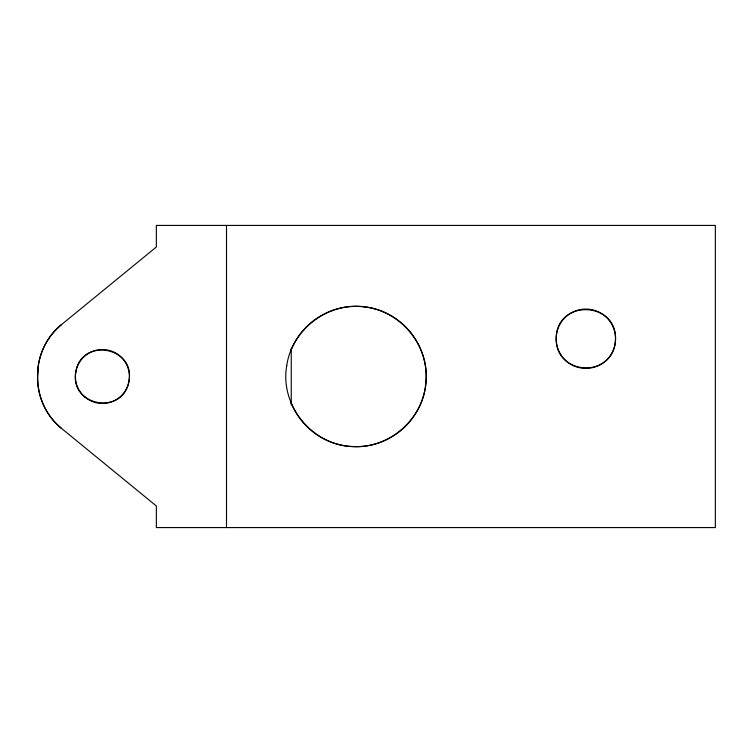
<?xml version="1.0" encoding="UTF-8"?>
<svg xmlns="http://www.w3.org/2000/svg" width="753" height="753" viewBox="0 0 753 753"><rect width="100%" height="100%" fill="white"/><g stroke="black" fill="none" stroke-linecap="round" stroke-linejoin="round"><path stroke-width="1.13" d="M37.65 374.806C37.641 355.651 46.564 336.817 61.398 324.694L156.351 247.003L156.351 225.42L715.35 225.42L715.35 527.58L156.351 527.58L156.351 505.997L61.398 428.306C45.604 415.477 36.756 395.08 37.65 374.806A64.749 64.749 0 0 1 61.398 324.694M291.251 348.347L291.251 404.653M226.502 225.42L226.502 527.58M38.045 367.662A95.311 95.311 0 0 0 38.045 385.338A64.749 64.749 0 0 0 61.398 428.306M290.987 350.277A70.142 70.142 0 0 1 398.572 320.712A70.142 70.142 0 0 1 398.572 432.288A70.142 70.142 0 0 1 290.987 402.723M286.724 365.789C279.589 405.651 312.871 446.011 353.364 446.595C389.828 448.637 423.835 418.329 425.982 381.865C429.426 345.505 400.445 310.368 364.094 306.819C327.884 301.991 291.665 329.607 286.724 365.789M615.53 338.728C615.088 379.22 553.295 376.604 556.288 336.214C558.651 299.261 616.312 301.708 615.53 338.728A29.678 29.678 0 0 1 571.019 364.433A29.678 29.678 0 0 1 571.019 313.032A29.678 29.678 0 0 1 615.53 338.728M75.827 371.813C69.172 406.291 123.436 415.863 128.97 381.187C135.625 346.709 81.362 337.137 75.827 371.813M85.061 397.17A26.976 26.976 0 0 0 128.97 381.187A26.976 26.976 0 0 0 93.174 351.152A26.976 26.976 0 0 0 85.061 397.17"/></g></svg>
